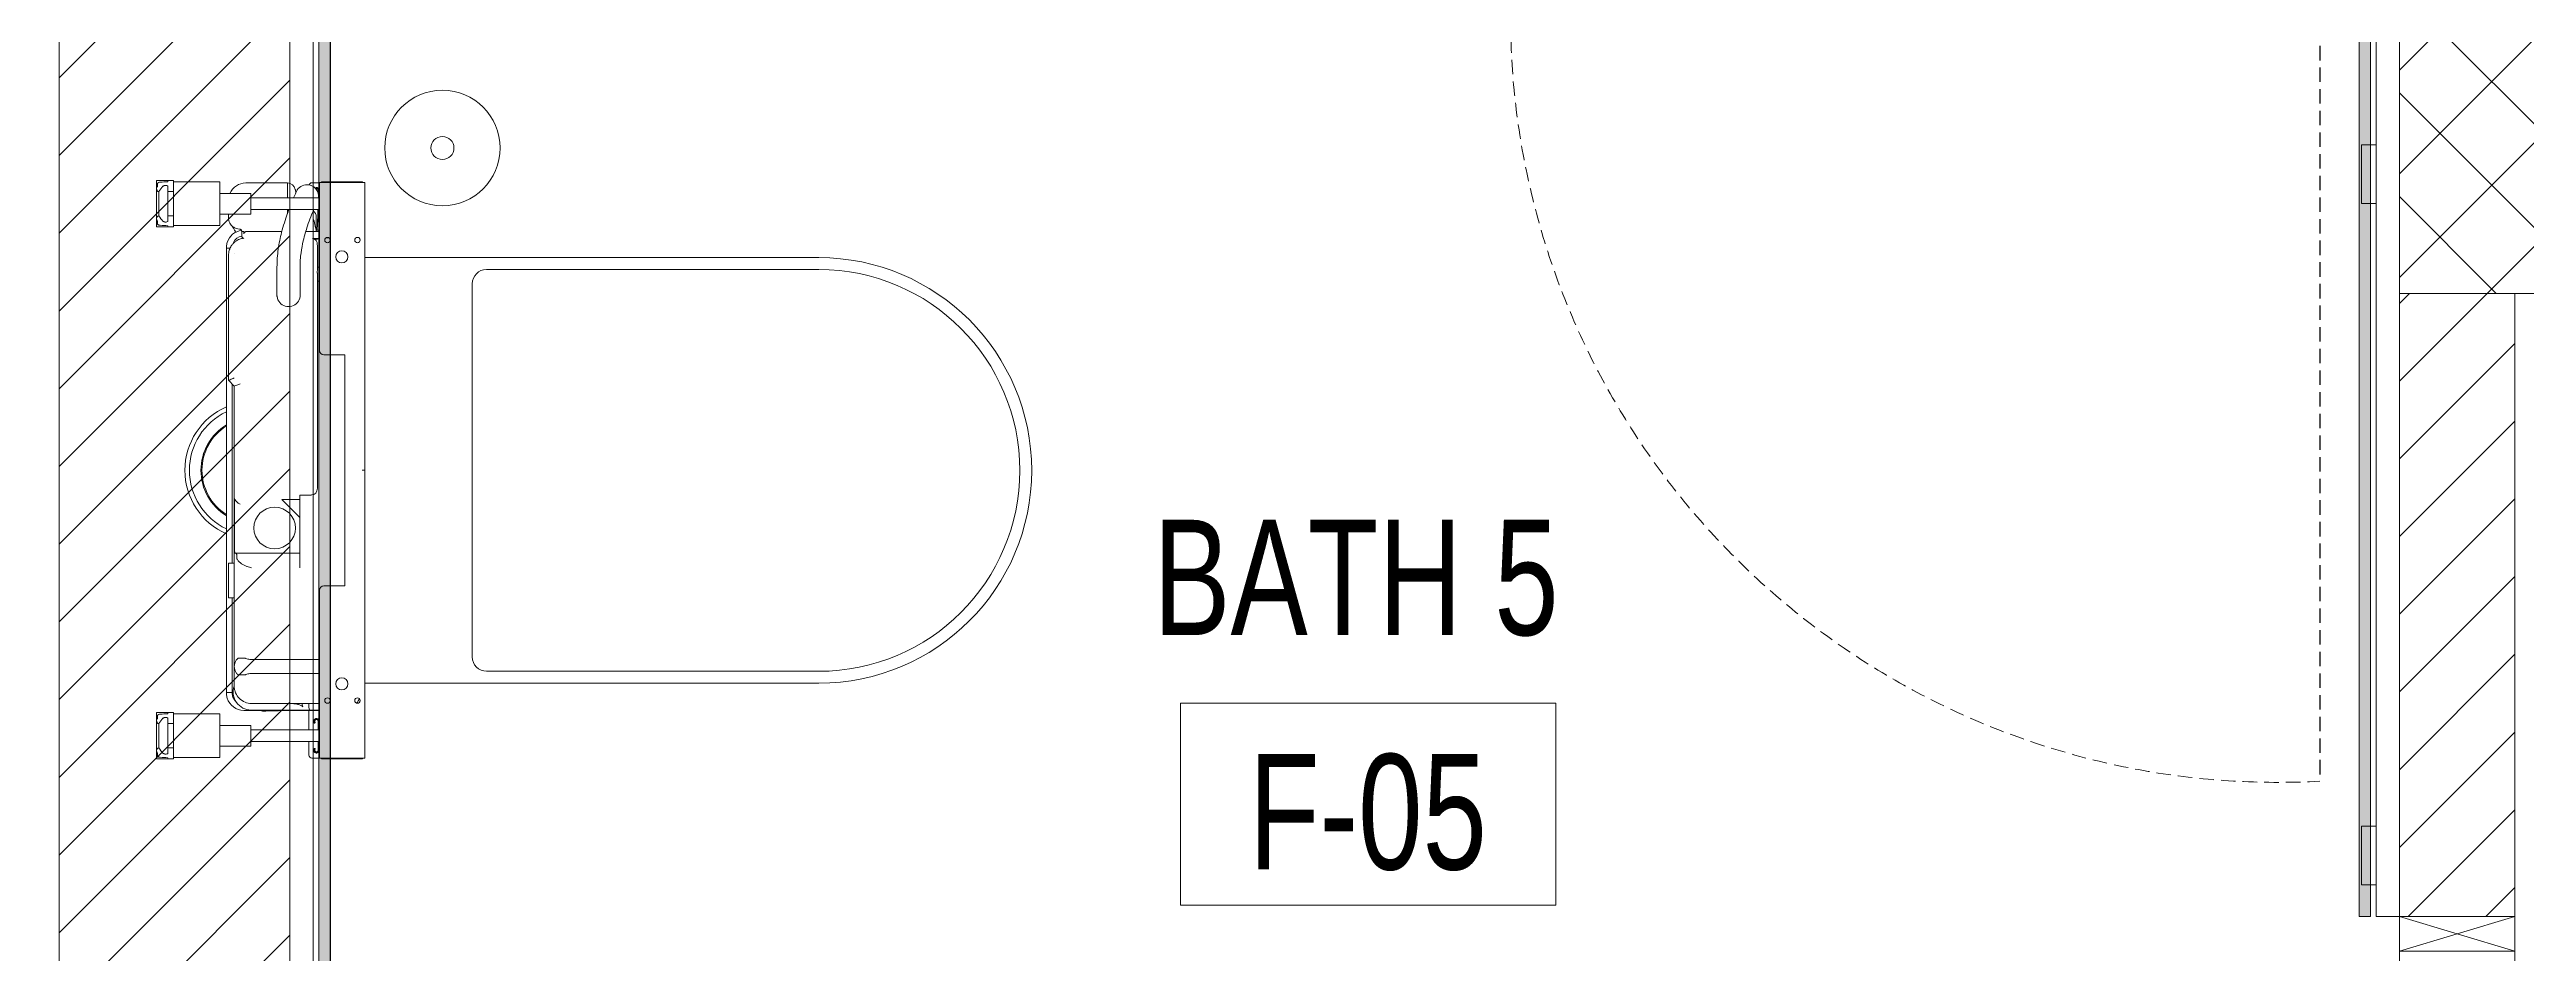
# Model space of a CAD drawing. Header units: millimetres. Extents: x -18512 to 101824, y -95768 to 52898.
# Drawn here: x 62143 to 64288, y -52514 to -51731 of the extents above; entities that cross this region are included whole.
import ezdxf
from ezdxf.enums import TextEntityAlignment as Align

# ---------------------------------------------------------------- set-up
doc = ezdxf.new("R2010")
doc.units = ezdxf.units.MM
doc.header["$LTSCALE"] = 25
doc.set_wipeout_variables(frame=1)
doc.linetypes.add('DASHED', pattern=[0.75, 0.5, -0.25])
doc.layers.get('0').update_dxf_attribs({"color": 254, "lineweight": 0})
for name, color, linetype in [('1_Wall finish', 2, 'Continuous'), ('AR WALL HATCH', 8, 'Continuous'), ('Detail - interior', 9, 'Continuous'), ('HAT', 8, 'Continuous')]:
    doc.layers.add(name, color=color, linetype=linetype)
for name, color, linetype, lineweight in [('_FW_FUR_FIXED', 62, 'Continuous', 0), ('_FW_SANITARYWARE', 254, 'Continuous', 0), ('A-AREA-IDEN', 2, 'Continuous', 9), ('A-DOOR', 31, 'Continuous', 18), ('A-WOODEN DOOR FRAM', 9, 'Continuous', 9), ('I-FLR-TILE', 253, 'Continuous', 9), ('I-WALL', 2, 'Continuous', 9)]:
    doc.layers.add(name, color=color, linetype=linetype, lineweight=lineweight)
doc.styles.add('Arial Narrow_4', font='fi_9001f.ttf', dxfattribs={"width": 0.75, "height": 147.492401})
doc.styles.get("Standard").update_dxf_attribs({"font": 'arial.ttf'})
pattern_1 = [(37.5, (59229.075, -102497.3092), (-0.16000313, 4.89413237), [0, -3.8608, 0, -4.318, 0, -4.1275]), (7.5, (59229.075, -102497.309), (4.4952328, 7.168251), [0, -2.0828, 0, -3.4798, 0, -1.3335]), (327.5, (59225.951, -102497.3092), (7.9099237, 0.01437185), [0, -1.27, 0, -4.572, 0, -5.969]), (317.5, (59225.951, -102497.309), (7.6355645, 2.2292932), [0, -0.635, 0, -2.9972, 0, -3.429])]
pattern_2 = [(45, (59229.075, -102497.31), (-33.67596, 33.67596), [])]

# ---------------------------------------------------------------- blocks, each defined once
blk = doc.blocks.new('E  Naga_Single-Panel3 - NAGA-Formal Powder Room Door _WD04_-9060552-FIRST FLOOR PLAN')
at = {"layer": 'A-DOOR', "lineweight": 18}
for p, q in [((400, 850), (349, 850)), ((349, 850), (349, 50)), ((400, 50), (400, 850)), ((-400, 50), (-450, 50)), ((-400, -50), (-400, 50)), ((349, 50), (400, 50)), ((400, -50), (400, 50)), ((400, 50), (450, 50)), ((400, 50), (400, -50)), ((-400, -50), (-450, -50)), ((450, -50), (400, -50))]:
    blk.add_line(p, q, dxfattribs=at)
at = {"layer": 'A-DOOR'}
blk.add_arc((400, 50), 800, 93.6551, 180, dxfattribs=at)
blk = doc.blocks.new('M_NAGA Room Tag - Room Tag-1756429-FIRST FLOOR PLAN')
at = {"layer": 'A-AREA-IDEN'}
for p, q in [((-3.25, 1.75), (-3.25, -1.75)), ((-3.25, 1.75), (3.25, 1.75)), ((3.25, 1.75), (3.25, -1.75)), ((-3.25, -1.75), (3.25, -1.75))]:
    blk.add_line(p, q, dxfattribs=at)
blk = doc.blocks.new('system cistern')
at = {"layer": '_FW_SANITARYWARE', "ltscale": 25}
for p, q in [((20675.3, 3084.9), (20714.8, 3084.9)), ((20675.3, 2585.9), (20675.3, 3084.9)), ((20678.8, 3085.4), (20683.5, 3085.4)), ((20683.5, 3085.4), (20699.1, 3085.4)), ((20683.5, 3084.9), (20683.5, 3085.4)), ((20699.1, 3085.4), (20699.1, 3084.9)), ((20699.1, 3085.4), (20711.8, 3085.4)), ((20714.8, 3084.9), (20714.8, 2939.4)), ((20721.3, 3084.6), (20714.8, 3084.6)), ((20715.3, 3081.9), (20715.3, 3048.9)), ((20715.3, 3071.4), (20774.1, 3071.4)), ((20715.8, 3077.9), (20715.8, 3075.1)), ((20742.5, 3084.4), (20778.5, 3084.4)), ((20742.5, 3071.4), (20742.5, 3084.4)), ((20774.1, 3075.4), (20774.1, 3057.4)), ((20774.1, 3075.4), (20801.1, 3075.4)), ((20841.1, 3085.4), (20801.1, 3085.4)), ((20801.1, 3047.4), (20801.1, 3085.4)), ((20841.1, 3085.4), (20841.1, 3086.4)), ((20841.1, 3086.4), (20846.1, 3086.4)), ((20841.1, 3085.4), (20841.1, 3047.4)), ((20841.1, 3076.9), (20841.1, 3055.8)), ((20841.1, 3076.9), (20846.1, 3076.9)), ((20846.1, 3086.4), (20855.9, 3086.4)), ((20846.1, 3085.4), (20846.1, 3086.4)), ((20846.1, 3076.9), (20846.1, 3081.6)), ((20846.1, 3076.9), (20846.1, 3055.8)), ((20853.9, 3055.8), (20853.9, 3076.9)), ((20855.1, 3083.6), (20855.1, 3081.2)), ((20855.9, 3086.4), (20855.9, 3079.6)), ((20855.9, 3079.6), (20855.9, 3053.1)), ((20715.3, 3061.4), (20774.1, 3061.4)), ((20715.8, 3052.9), (20715.8, 3061.4)), ((20717.5, 3050.1), (20717.5, 3050.4)), ((20742.5, 3057.7), (20742.5, 3061.4)), ((20774.1, 3057.4), (20801.1, 3057.4)), ((20793.5, 3054.4), (20793.5, 3057.4)), ((20841.1, 3047.4), (20801.1, 3047.4)), ((20841.1, 3055.8), (20846.1, 3055.8)), ((20841.1, 3046.4), (20841.1, 3047.4)), ((20846.1, 3051.1), (20846.1, 3055.8)), ((20846.1, 3046.4), (20846.1, 3047.3)), ((20855.1, 3051.5), (20855.1, 3049.1)), ((20855.9, 3053.1), (20855.9, 3046.4)), ((20706.7, 3037), (20708.8, 3037)), ((20708.8, 3037), (20706.8, 3037)), ((20714.8, 3045.4), (20715.3, 3045.4)), ((20717.5, 3043.4), (20714.8, 3043.4)), ((20719.5, 3042.4), (20714.8, 3042.4)), ((20714.8, 3036.4), (20719.5, 3036.4)), ((20715.3, 3045.4), (20715.3, 3043.4)), ((20716.5, 3029.3), (20716.5, 3022.4)), ((20719.5, 3042.4), (20726.5, 3042.4)), ((20720.7, 3036.4), (20719.5, 3036.4)), ((20747.3, 3042.4), (20771.5, 3042.4)), ((20777.6, 3042.4), (20771.5, 3042.4)), ((20780, 3036.4), (20780, 3036.4)), ((20782, 3042.4), (20780.2, 3042.4)), ((20782, 3038.4), (20782, 3042.4)), ((20782, 3042.4), (20782, 3042.4)), ((20787.7, 3041.4), (20787.7, 3042.6)), ((20792.1, 3027.9), (20792.1, 3027.9)), ((20792.2, 3027.9), (20795.3, 3027.9)), ((20795.3, 3027.9), (20795.3, 3028.4)), ((20795.3, 2983.4), (20795.3, 3027.9)), ((20841.1, 3046.4), (20846.1, 3046.4)), ((20855.9, 3046.4), (20846.1, 3046.4)), ((20716.5, 3011.4), (20714.8, 3011.4)), ((20716.5, 3010.6), (20716.5, 3022.4)), ((20716.5, 3009.7), (20716.5, 3010.6)), ((20716.5, 2996.4), (20716.5, 3004.5)), ((20731.5, 3011.4), (20731.5, 2985.9)), ((20751.5, 3011.4), (20751.5, 2985.9)), ((20793.5, 3021.6), (20793.5, 3021.4)), ((20793.5, 3010.6), (20793.5, 3021.4)), ((20793.5, 3010.6), (20793.5, 2996.4)), ((20714.8, 2999.4), (20716.5, 2999.4)), ((20716.5, 2972.7), (20716.5, 2996.4)), ((20793.5, 2972.7), (20793.5, 2996.4)), ((20795.3, 2687.4), (20795.3, 2983.4)), ((20716.5, 2972.7), (20716.5, 2962.1)), ((20716.5, 2848.7), (20716.5, 2962.1)), ((20793.5, 2962.1), (20793.5, 2972.7)), ((20793.5, 2913.4), (20793.5, 2962.1)), ((20675.3, 2942.9), (20666.5, 2942.9)), ((20666.5, 2727.9), (20666.5, 2942.9)), ((20525.3, 2930.4), (20526.3, 2931.4)), ((20525.3, 2930.4), (20525.3, 2920.4)), ((20525.3, 2920.4), (20526.3, 2919.4)), ((20526.3, 2919.4), (20526.3, 2931.4)), ((20526.3, 2931.4), (20666.5, 2931.4)), ((20526.3, 2919.4), (20666.5, 2919.4)), ((20710.8, 2935.4), (20692.8, 2935.4)), ((20692.8, 2935.4), (20692.8, 2735.4)), ((20788.5, 2908.4), (20793.5, 2913.4)), ((20788.5, 2848.7), (20788.5, 2908.4)), ((20790.3, 2754.9), (20790.3, 2910.1)), ((20662.3, 2884.4), (20663.8, 2890.9)), ((20662.3, 2884.4), (20662.3, 2786.4)), ((20663.8, 2890.9), (20663.8, 2779.9)), ((20663.8, 2890.9), (20666.5, 2890.9)), ((20799.9, 2871), (20800.2, 2871.3)), ((20799.9, 2871), (20801.5, 2869.7)), ((20801.7, 2870), (20801.5, 2869.7)), ((20675.3, 2835.4), (20672.8, 2835.4)), ((20675.3, 2835.4), (20675.3, 2837.9)), ((20675.3, 2835.4), (20675.3, 2832.9)), ((20675.3, 2835.4), (20677.8, 2835.4)), ((20716.5, 2848.7), (20716.5, 2835.7)), ((20716.5, 2819.8), (20716.5, 2835.7)), ((20788.5, 2848.7), (20788.5, 2835.7)), ((20788.5, 2812), (20788.5, 2835.7)), ((20814.6, 2851), (20813.7, 2850.9)), ((20814.4, 2848.9), (20815.3, 2849)), ((20721.5, 2814), (20731.8, 2814)), ((20731.8, 2814), (20731.8, 2750.8)), ((20788.2, 2806), (20788.2, 2810.9)), ((20788.5, 2812), (20788.5, 2810.9)), ((20788.5, 2806), (20788.5, 2810.9)), ((20816.7, 2827.5), (20815.7, 2827.4)), ((20816.1, 2829.4), (20817, 2829.5)), ((20747.3, 2810), (20731.8, 2810)), ((20731.8, 2794.5), (20747.3, 2810)), ((20788.2, 2765.6), (20788.2, 2806)), ((20788.5, 2806), (20788.5, 2665.4)), ((20806.9, 2806.7), (20805.6, 2805.2)), ((20805.9, 2804.9), (20805.6, 2805.2)), ((20806.9, 2806.7), (20807.2, 2806.5)), ((20662.3, 2786.4), (20663.8, 2779.9)), ((20663.8, 2779.9), (20666.5, 2779.9)), ((20525.3, 2750.4), (20526.3, 2751.4)), ((20525.3, 2750.4), (20525.3, 2740.4)), ((20526.3, 2739.4), (20526.3, 2751.4)), ((20526.3, 2751.4), (20666.5, 2751.4)), ((20787.3, 2763.6), (20731.8, 2763.6)), ((20786.2, 2759.4), (20786.2, 2761.6)), ((20787.7, 2763.6), (20787.3, 2763.6)), ((20788.5, 2754.9), (20793.5, 2754.9)), ((20793.5, 2724.9), (20793.5, 2754.9)), ((20525.3, 2740.4), (20526.3, 2739.4)), ((20526.3, 2739.4), (20666.5, 2739.4)), ((20675.3, 2727.9), (20666.5, 2727.9)), ((20692.8, 2735.4), (20710.8, 2735.4)), ((20714.8, 2731.4), (20714.8, 2585.9)), ((20788.5, 2724.9), (20793.5, 2724.9)), ((20790.3, 2687.4), (20790.3, 2724.9)), ((20790.3, 2687.4), (20790.3, 2642.9)), ((20795.3, 2687.4), (20795.3, 2642.9)), ((20773.5, 2671.4), (20714.8, 2671.4)), ((20785, 2672.5), (20778.9, 2672.5)), ((20788.5, 2665.4), (20788.5, 2648.9)), ((20714.8, 2659.4), (20773.5, 2659.4)), ((20785, 2658.2), (20778.9, 2658.2)), ((20788.5, 2648.4), (20788.5, 2648.9)), ((20790.3, 2642.4), (20790.3, 2642.9)), ((20790.3, 2642.9), (20795.3, 2642.9)), ((20795.3, 2642.9), (20795.3, 2642.4)), ((20773.5, 2633.4), (20714.8, 2633.4)), ((20723.2, 2627.6), (20714.8, 2627.6)), ((20780.3, 2627.4), (20714.8, 2627.4)), ((20714.8, 2625.4), (20715.3, 2625.4)), ((20715.3, 2627.4), (20715.3, 2625.4)), ((20715.3, 2588.9), (20715.3, 2621.9)), ((20715.8, 2617.9), (20715.8, 2610.4)), ((20773.9, 2627.6), (20723.2, 2627.6)), ((20723.8, 2627.4), (20723.8, 2610.4)), ((20723.9, 2633.4), (20723.9, 2631.6)), ((20729.6, 2633.4), (20729.6, 2631.6)), ((20738.7, 2627.4), (20761.8, 2626.6)), ((20751.8, 2627.4), (20761.3, 2626.7)), ((20841.1, 2624.4), (20801.1, 2624.4)), ((20801.1, 2586.4), (20801.1, 2624.4)), ((20841.1, 2624.4), (20841.1, 2625.4)), ((20841.1, 2625.4), (20846.1, 2625.4)), ((20841.1, 2624.4), (20841.1, 2586.4)), ((20846.1, 2625.4), (20855.9, 2625.4)), ((20846.1, 2624.4), (20846.1, 2625.4)), ((20846.1, 2615.9), (20846.1, 2620.6)), ((20855.1, 2622.6), (20855.1, 2620.2)), ((20855.9, 2625.4), (20855.9, 2618.6)), ((20855.9, 2618.6), (20855.9, 2592.1)), ((20715.3, 2610.4), (20774.1, 2610.4)), ((20715.3, 2600.4), (20774.1, 2600.4)), ((20715.8, 2592.9), (20715.8, 2600.4)), ((20723.8, 2600.4), (20723.8, 2588.6)), ((20774.1, 2614.4), (20774.1, 2596.4)), ((20774.1, 2614.4), (20801.1, 2614.4)), ((20774.1, 2596.4), (20801.1, 2596.4)), ((20841.1, 2615.9), (20841.1, 2594.8)), ((20841.1, 2615.9), (20846.1, 2615.9)), ((20846.1, 2615.9), (20846.1, 2594.8)), ((20853.9, 2594.8), (20853.9, 2615.9)), ((20714.8, 2585.9), (20675.3, 2585.9)), ((20678.8, 2585.4), (20683.5, 2585.4)), ((20683.5, 2585.9), (20683.5, 2585.4)), ((20683.5, 2585.4), (20699.1, 2585.4)), ((20699.1, 2585.4), (20699.1, 2585.9)), ((20699.1, 2585.4), (20711.8, 2585.4)), ((20721.3, 2586.1), (20714.8, 2586.1)), ((20841.1, 2586.4), (20801.1, 2586.4)), ((20841.1, 2594.8), (20846.1, 2594.8)), ((20841.1, 2585.4), (20841.1, 2586.4)), ((20841.1, 2585.4), (20846.1, 2585.4)), ((20846.1, 2590.1), (20846.1, 2594.8)), ((20846.1, 2585.4), (20846.1, 2586.3)), ((20855.9, 2585.4), (20846.1, 2585.4)), ((20855.1, 2590.5), (20855.1, 2588.1)), ((20855.9, 2592.1), (20855.9, 2585.4))]:
    blk.add_line(p, q, dxfattribs=at)
for centre, radius in [((20681.8, 3034.9), 2.35), ((20695.3, 3020.4), 5.25), ((20707.8, 3034.9), 2.35), ((20753.5, 2785.4), 18), ((20695.3, 2650.4), 5.25), ((20681.8, 2635.9), 2.35), ((20707.8, 2635.9), 2.35)]:
    blk.add_circle(centre, radius, dxfattribs=at)
for centre, radius, start, end in [((20678.8, 3081.9), 3.5, 90, 121.0027), ((20711.8, 3081.9), 3.5, 58.9973, 90), ((20711.8, 3081.9), 3.5, 0, 31.0027), ((20717.3, 3077.9), 2.5, 59.5983, 143.1301), ((20717.3, 3077.9), 2, 63.1475, 180), ((20725.5, 3072.9), 10, 90, 188.6269), ((20717.3, 3077.9), 1.5, 68.1028, 180), ((20721.3, 3082.1), 2.5, 13.4897, 90), ((20725.5, 3072.9), 10, 24.6071, 90), ((20742.5, 3077.4), 7, 90, 167.9892), ((20778.5, 3069.4), 15, 23.5788, 90), ((20711.8, 3048.9), 3.5, 328.9973, 0), ((20717.3, 3052.9), 2, 180, 243.6173), ((20717.3, 3052.9), 2.5, 216.8699, 249.6433), ((20717.3, 3052.9), 1.5, 180, 232.6706), ((20724.5, 3054.8), 7, 129.0804, 180), ((20723.5, 3050.4), 6, 180, 181.3386), ((20692.8, 3028.4), 15, 146.2672, 152.5744), ((20780, 3038.4), 2, 274.3542, 0), ((20780.3, 3028.4), 10, 26.7437, 79.9555), ((20780.3, 3028.4), 15, 17.4576, 82.5467), ((20741.5, 2987.4), 10.1, 171.9307, 8.0693), ((20710.8, 2939.4), 4, 270, 0), ((20771.3, 2835.4), 60, 293.5886, 66.4114), ((20771.3, 2835.4), 56.1, 295.3398, 64.6602), ((20771.3, 2835.4), 46.1, 301.3876, 58.6124), ((20771.3, 2835.4), 45.2, 302.0961, 57.9039), ((20710.8, 2731.4), 4, 0, 90), ((20778.5, 2665.4), 10, 325.7561, 34.2439), ((20773.9, 2643.3), 15.6, 270.0041, 18.8698), ((20792.5, 2649.6), 4, 180, 198.8698), ((20692.8, 2642.4), 15, 207.4256, 213.7328), ((20694.5, 2642.6), 15, 199.0431, 216.8202), ((20711.8, 2621.9), 3.5, 0, 31.0027), ((20717.3, 2617.9), 2.5, 323.1301, 143.1301), ((20717.3, 2617.9), 2, 315.6385, 180), ((20717.3, 2617.9), 1.5, 330, 180), ((20780.3, 2642.4), 15, 270, 342.5424), ((20780.3, 2642.4), 10, 274.8485, 274.8488), ((20780.3, 2642.4), 10, 315.8597, 333.2563), ((20719, 2616.9), 0.5, 150, 232.8192), ((20678.8, 2588.9), 3.5, 238.9973, 270), ((20711.8, 2588.9), 3.5, 270, 301.0027), ((20711.8, 2588.9), 3.5, 328.9973, 0), ((20717.3, 2592.9), 2.5, 216.8699, 36.8699), ((20717.3, 2592.9), 2, 180, 44.3615), ((20717.3, 2592.9), 1.5, 180, 30), ((20719, 2593.9), 0.5, 127.1808, 210), ((20721.3, 2588.6), 2.5, 270, 0)]:
    blk.add_arc(centre, radius, start, end, dxfattribs=at)
at = {"layer": '_FW_SANITARYWARE', "ltscale": 25, "extrusion": (0, 0, -1)}
for centre, major_axis, ratio, start_param, end_param in [((20812.1, 3066.4), (113.4, 0), 0.176327, 5.017082, 5.077969), ((20838, 3066.4), (0, -20), 0.932515, 3.857968, 4.157578), ((20812.1, 3066.4), (-113.4, 0), 0.176327, 4.346809, 4.407696), ((20838, 3066.4), (0, 20), 0.932515, 2.125607, 2.425217), ((20704.5, 3036.8), (15.6, 0), 0.002415, 1.274072, 1.447229), ((20704.5, 3036.8), (15.6, 0), 0.002415, 4.843518, 5.001552), ((20721.5, 3031.4), (0, 5), 0.999997, 5.871668, 6.105993), ((20778.5, 3021.7), (10.6, -10.6), 0.997588, 5.496885, 5.497787), ((20783.5, 2910.4), (-5, 2.07), 0.00001, 3.147285, 4.715235), ((20788.5, 2915.4), (-5, 2.07), 0.00001, 3.138109, 4.710647), ((20721.5, 2819.8), (0, -5.77), 0.866025, 0, 1.570796), ((20783.5, 2812.9), (0, -5.77), 0.866025, 5.062345, 5.355889), ((20773.5, 2766.6), (0, -15), 1, 5.321801, 6.002795), ((20723.2, 2631.6), (0, -4), 0.177383, 4.712389, 6.283185), ((20717.9, 2631.6), (11.6, 0), 0.343944, 0, 0.286692), ((20812.1, 2605.4), (113.4, 0), 0.176327, 5.017082, 5.077969), ((20838, 2605.4), (0, -20), 0.932515, 3.857968, 4.157578), ((20812.1, 2605.4), (-113.4, 0), 0.176327, 4.346809, 4.407696), ((20838, 2605.4), (0, 20), 0.932515, 2.125607, 2.425217)]:
    blk.add_ellipse(centre, major_axis=major_axis, ratio=ratio, start_param=start_param, end_param=end_param, dxfattribs=at)
at = {"layer": '_FW_SANITARYWARE', "ltscale": 25}
for points, knots in [([(20715.5, 3072.4), (20715.5, 3072.4), (20715.5, 3072.4), (20715.6, 3072.2), (20715.6, 3071.8), (20715.6, 3071.4)], [0, 0, 0, 0, 0.2314483, 0.2314483, 0.6934007, 0.6934007, 0.6934007, 0.6934007]), ([(20737.1, 3071.4), (20737, 3071.6), (20736.9, 3071.9), (20735.5, 3075.1), (20735.4, 3075.4), (20734.6, 3077)], [7.634668, 7.634668, 7.634668, 7.634668, 7.812388, 7.812388, 9.941745, 9.941745, 9.941745, 9.941745]), ([(20735.7, 3078.8), (20735.7, 3078.8), (20735.7, 3078.8), (20735.6, 3078.6), (20735.6, 3078.5), (20735.5, 3078.1), (20735.4, 3077.7), (20735.3, 3076.8), (20735.2, 3076.4), (20735.1, 3076)], [0, 0, 0, 0, 0.270941, 0.270941, 0.540386, 0.540386, 1.069046, 1.069046, 1.408242, 1.408242, 1.408242, 1.408242]), ([(20846.1, 3081.6), (20846.1, 3081.6), (20846.1, 3081.6), (20846.3, 3081.8), (20846.6, 3082), (20847.3, 3082.2), (20847.7, 3082.2), (20848.4, 3082.2), (20848.8, 3082.2), (20849.5, 3082), (20849.8, 3081.8), (20850.1, 3081.6), (20850.2, 3081.5), (20850.3, 3081.4)], [0.9803301, 0.9803301, 0.9803301, 0.9803301, 0.9821896, 0.9821896, 1.0921239, 1.0921239, 1.2020581, 1.2020581, 1.3119923, 1.3119923, 1.4219266, 1.4219266, 1.4552106, 1.4552106, 1.4552106, 1.4552106]), ([(20855.1, 3083.6), (20855.1, 3083.8), (20855, 3084.1), (20854.7, 3084.4), (20854.5, 3084.6), (20853.9, 3084.8), (20853.6, 3084.9), (20853, 3085), (20852.8, 3085), (20852.6, 3085)], [0.5037847, 0.5037847, 0.5037847, 0.5037847, 0.6311932, 0.6311932, 0.7586017, 0.7586017, 0.8705463, 0.8705463, 0.9313184, 0.9313184, 0.9313184, 0.9313184]), ([(20853.9, 3076.9), (20854, 3076.9), (20854.1, 3076.9), (20854.4, 3077), (20854.5, 3077), (20854.9, 3077.3), (20855.1, 3077.5), (20855.5, 3078.1), (20855.6, 3078.4), (20855.8, 3079), (20855.9, 3079.3), (20855.9, 3079.8), (20855.8, 3080.1), (20855.6, 3080.6), (20855.5, 3080.9), (20855.2, 3081.1), (20855.2, 3081.2), (20855.1, 3081.2)], [0, 0, 0, 0, 0.0350632, 0.0350632, 0.0701264, 0.0701264, 0.1756294, 0.1756294, 0.2889417, 0.2889417, 0.402254, 0.402254, 0.5043855, 0.5043855, 0.606517, 0.606517, 0.6388437, 0.6388437, 0.6388437, 0.6388437]), ([(20716, 3061.4), (20716.1, 3060.3), (20716.1, 3059.1), (20716.3, 3053.4), (20716.5, 3048.4), (20716.6, 3043.4)], [2.308829, 2.308829, 2.308829, 2.308829, 2.706407, 2.706407, 4.305684, 4.305684, 4.305684, 4.305684]), ([(20717.5, 3054.8), (20717.5, 3054.8), (20717.5, 3054.8), (20717.5, 3054.6), (20717.5, 3054.4), (20717.5, 3053.8), (20717.5, 3053.2), (20717.5, 3051.7), (20717.5, 3050.9), (20717.5, 3048.8), (20717.5, 3047.5), (20717.5, 3045.3), (20717.5, 3044.5), (20717.5, 3043.4), (20717.5, 3043.1), (20717.5, 3042.7), (20717.5, 3042.6), (20717.5, 3042.5), (20717.5, 3042.4), (20717.5, 3042.4), (20717.5, 3042.4), (20717.5, 3042.4), (20717.5, 3042.4), (20717.5, 3042.4), (20717.5, 3042.4), (20717.5, 3042.4), (20717.5, 3042.4), (20717.5, 3042.4), (20717.5, 3042.4), (20717.5, 3042.4), (20717.5, 3042.4), (20717.5, 3042.4)], [0, 0, 0, 0, 0.336772, 0.336772, 0.668997, 0.668997, 1.186939, 1.186939, 1.631388, 1.631388, 2.10841, 2.10841, 2.371887, 2.371887, 2.459405, 2.459405, 2.488566, 2.488566, 2.498286, 2.498286, 2.501526, 2.501526, 2.502606, 2.502606, 2.502966, 2.502966, 2.503086, 2.503086, 2.503126, 2.503126, 2.503136, 2.503136, 2.503136, 2.503136]), ([(20719.8, 3052.7), (20719.3, 3051), (20718.8, 3049), (20718.2, 3046.1), (20718, 3045.4), (20717.8, 3043.9), (20717.6, 3043.1), (20717.5, 3042.4)], [0, 0, 0, 0, 0.739208, 0.739208, 0.977502, 0.977502, 1.218159, 1.218159, 1.218159, 1.218159]), ([(20717.5, 3050.4), (20717.5, 3050.4), (20717.5, 3050.4), (20717.5, 3050.4), (20717.5, 3050.4), (20717.5, 3050.4), (20717.5, 3050.4), (20717.5, 3050.4), (20717.5, 3050.4), (20717.5, 3050.4), (20717.5, 3050.4), (20717.5, 3050.4), (20717.5, 3050.4), (20717.5, 3050.4), (20717.5, 3050.4), (20717.5, 3050.4), (20717.5, 3050.4), (20717.5, 3050.4), (20717.5, 3050.4), (20717.5, 3050.4), (20717.5, 3050.4), (20717.5, 3050.3), (20717.5, 3050.3), (20717.5, 3050.2), (20717.5, 3049.9), (20717.5, 3048.8), (20717.5, 3048.3), (20717.5, 3047.2), (20717.5, 3046.6), (20717.5, 3045.2), (20717.5, 3044.4), (20717.5, 3043.3), (20717.5, 3043.1), (20717.5, 3042.7), (20717.5, 3042.6), (20717.5, 3042.5), (20717.5, 3042.4), (20717.5, 3042.4), (20717.5, 3042.4), (20717.5, 3042.4), (20717.5, 3042.4), (20717.5, 3042.4), (20717.5, 3042.4), (20717.5, 3042.4), (20717.5, 3042.4), (20717.5, 3042.4), (20717.5, 3042.4), (20717.5, 3042.4), (20717.5, 3042.4), (20717.5, 3042.4)], [0, 0, 0, 0, 0.000012, 0.000012, 0.000078, 0.000078, 0.000166, 0.000166, 0.000401, 0.000401, 0.001027, 0.001027, 0.002697, 0.002697, 0.007149, 0.007149, 0.019022, 0.019022, 0.034852, 0.034852, 0.077067, 0.077067, 0.133357, 0.133357, 0.618468, 0.618468, 0.933501, 0.933501, 1.203959, 1.203959, 1.469495, 1.469495, 1.557076, 1.557076, 1.586239, 1.586239, 1.59596, 1.59596, 1.5992, 1.5992, 1.60028, 1.60028, 1.60064, 1.60064, 1.60076, 1.60076, 1.6008, 1.6008, 1.600809, 1.600809, 1.600809, 1.600809]), ([(20719.7, 3061.4), (20721.2, 3057.6), (20723.2, 3052.7), (20726.4, 3043.2), (20727.6, 3038.9), (20729.5, 3031), (20730.2, 3027.5), (20731.2, 3019.9), (20731.5, 3015.7), (20731.5, 3011.4)], [2.769667, 2.769667, 2.769667, 2.769667, 5.156278, 5.156278, 6.821659, 6.821659, 7.972119, 7.972119, 9.243337, 9.243337, 9.243337, 9.243337]), ([(20751.5, 3011.4), (20751.5, 3016.7), (20751.1, 3021.9), (20749.7, 3032.1), (20748.7, 3037), (20746, 3047.4), (20744.3, 3052.7), (20742.2, 3058.8), (20741.7, 3060.1), (20741.2, 3061.4)], [0, 0, 0, 0, 1.571299, 1.571299, 3.189399, 3.189399, 5.240618, 5.240618, 5.829367, 5.829367, 5.829367, 5.829367]), ([(20793.5, 3054.4), (20793.5, 3054.4), (20793.5, 3054.4), (20793.5, 3052.7), (20793.1, 3051.1), (20791.7, 3048.4), (20790.8, 3047.3), (20788.8, 3045.8), (20787.8, 3045.2), (20785.8, 3044.6), (20784.9, 3044.4), (20783.9, 3044.4)], [-2.060396, -2.060396, -2.060396, -2.060396, -2.059058, -2.059058, -1.359187, -1.359187, -0.790326, -0.790326, -0.347939, -0.347939, -0.044543, -0.044543, -0.044543, -0.044543]), ([(20787.1, 3041.7), (20787.5, 3042.4), (20788.1, 3043.3), (20789.5, 3045.6), (20790.4, 3046.8), (20791, 3047.7), (20791.2, 3047.9), (20791.3, 3048), (20791.3, 3048), (20791.3, 3048)], [0.285351, 0.285351, 0.285351, 0.285351, 1.112132, 1.112132, 2.88311, 2.88311, 3.988296, 3.988296, 4.266135, 4.266135, 4.266135, 4.266135]), ([(20850.3, 3051.3), (20850.2, 3051.2), (20850.1, 3051.2), (20849.8, 3050.9), (20849.5, 3050.8), (20848.8, 3050.6), (20848.4, 3050.5), (20847.7, 3050.5), (20847.3, 3050.6), (20846.6, 3050.8), (20846.3, 3050.9), (20846.1, 3051.1), (20846.1, 3051.1), (20846.1, 3051.1)], [0.9489056, 0.9489056, 0.9489056, 0.9489056, 0.9821896, 0.9821896, 1.0921239, 1.0921239, 1.2020581, 1.2020581, 1.3119923, 1.3119923, 1.4219266, 1.4219266, 1.4237861, 1.4237861, 1.4237861, 1.4237861]), ([(20852.6, 3047.7), (20852.8, 3047.7), (20853, 3047.7), (20853.6, 3047.8), (20853.9, 3047.9), (20854.5, 3048.1), (20854.7, 3048.3), (20855, 3048.7), (20855.1, 3048.9), (20855.1, 3049.1)], [1.0338944, 1.0338944, 1.0338944, 1.0338944, 1.0946665, 1.0946665, 1.2066111, 1.2066111, 1.3340196, 1.3340196, 1.4614281, 1.4614281, 1.4614281, 1.4614281]), ([(20855.1, 3051.5), (20855.2, 3051.6), (20855.2, 3051.6), (20855.5, 3051.9), (20855.6, 3052.1), (20855.8, 3052.6), (20855.9, 3052.9), (20855.9, 3053.5), (20855.8, 3053.8), (20855.6, 3054.5), (20855.4, 3054.8), (20855, 3055.3), (20854.8, 3055.5), (20854.5, 3055.7), (20854.4, 3055.7), (20854.1, 3055.8), (20854, 3055.8), (20853.9, 3055.8)], [-0.6447463, -0.6447463, -0.6447463, -0.6447463, -0.6124196, -0.6124196, -0.5102881, -0.5102881, -0.4081567, -0.4081567, -0.2812853, -0.2812853, -0.154414, -0.154414, -0.077207, -0.077207, -0.0386035, -0.0386035, 0, 0, 0, 0]), ([(20714.8, 3036), (20715.3, 3035.9), (20715.9, 3035.8), (20717.2, 3035.6), (20717.9, 3035.5), (20718.6, 3035.5)], [1.920422, 1.920422, 1.920422, 1.920422, 2.1160234, 2.1160234, 2.3237241, 2.3237241, 2.3237241, 2.3237241]), ([(20717.8, 3034.7), (20717.6, 3034.5), (20717.4, 3034.3), (20716.9, 3033.3), (20716.7, 3032.3), (20716.5, 3030.5), (20716.5, 3029.9), (20716.5, 3029.3)], [0.5046726, 0.5046726, 0.5046726, 0.5046726, 0.6099644, 0.6099644, 0.8935396, 0.8935396, 1.0229649, 1.0229649, 1.0229649, 1.0229649]), ([(20718.6, 3035.5), (20718.5, 3035.4), (20718.4, 3035.3), (20718.1, 3035.1), (20717.9, 3034.9), (20717.8, 3034.7)], [0.5853556, 0.5853556, 0.5853556, 0.5853556, 0.6729796, 0.6729796, 0.789365, 0.789365, 0.789365, 0.789365]), ([(20778.5, 3042.2), (20778.3, 3042.3), (20778.1, 3042.3), (20777.7, 3042.4), (20777.6, 3042.4), (20777.6, 3042.4)], [0.26037149, 0.26037149, 0.26037149, 0.26037149, 0.32981746, 0.32981746, 0.35391588, 0.35391588, 0.35391588, 0.35391588]), ([(20780.2, 3040.4), (20780.2, 3040.6), (20780.2, 3040.8), (20780, 3041.2), (20779.9, 3041.4), (20779.5, 3041.8), (20779.2, 3041.9), (20778.8, 3042.1), (20778.7, 3042.2), (20778.5, 3042.2)], [0, 0, 0, 0, 0.0624149, 0.0624149, 0.1330859, 0.1330859, 0.2212591, 0.2212591, 0.2668093, 0.2668093, 0.2668093, 0.2668093]), ([(20780.7, 3036.5), (20781.8, 3036.3), (20782.8, 3036.1), (20785, 3035.2), (20786.4, 3034.5), (20788.3, 3033.1), (20788.9, 3032.5), (20790, 3031.3), (20790.6, 3030.6), (20791.8, 3028.8), (20792.4, 3027.5), (20793.3, 3024.6), (20793.5, 3023.1), (20793.5, 3021.7), (20793.5, 3021.7), (20793.5, 3021.6)], [2.605411, 2.605411, 2.605411, 2.605411, 3.024417, 3.024417, 3.552003, 3.552003, 3.815796, 3.815796, 4.079589, 4.079589, 4.505038, 4.505038, 4.930487, 4.930487, 4.93196, 4.93196, 4.93196, 4.93196]), ([(20782, 3042.4), (20782, 3042.5), (20782, 3042.6), (20782.1, 3042.9), (20782.2, 3043.2), (20782.4, 3043.6), (20782.6, 3043.8), (20783, 3044.1), (20783.2, 3044.2), (20783.6, 3044.3), (20783.8, 3044.4), (20783.9, 3044.4)], [-0.653646, -0.653646, -0.653646, -0.653646, -0.6176462, -0.6176462, -0.5513847, -0.5513847, -0.4752602, -0.4752602, -0.3911989, -0.3911989, -0.3386413, -0.3386413, -0.3386413, -0.3386413]), ([(20794.6, 3032.9), (20794.8, 3032.3), (20794.9, 3031.6), (20795.2, 3030.4), (20795.2, 3029.8), (20795.3, 3029), (20795.3, 3028.6), (20795.3, 3028.4)], [0.8034662, 0.8034662, 0.8034662, 0.8034662, 0.9950702, 0.9950702, 1.1866741, 1.1866741, 1.3481419, 1.3481419, 1.3481419, 1.3481419]), ([(20716.5, 3004.5), (20716.5, 3004.9), (20716.5, 3005.3), (20716.5, 3006), (20716.6, 3006.3), (20716.6, 3006.8), (20716.6, 3007), (20716.6, 3007.5), (20716.6, 3007.8), (20716.5, 3008.3), (20716.5, 3008.7), (20716.5, 3009.3), (20716.5, 3009.5), (20716.5, 3009.7)], [-1.3723762, -1.3723762, -1.3723762, -1.3723762, -1.2686965, -1.2686965, -1.1944633, -1.1944633, -1.1369939, -1.1369939, -1.0757377, -1.0757377, -0.9840461, -0.9840461, -0.9255192, -0.9255192, -0.9255192, -0.9255192]), ([(20788.5, 2810.9), (20788.5, 2810.9), (20788.5, 2810.9), (20788.5, 2811), (20788.5, 2811), (20788.4, 2811), (20788.4, 2811), (20788.4, 2811)], [-0.0020219, -0.0020219, -0.0020219, -0.0020219, 0, 0, 0.1522579, 0.1522579, 0.2097942, 0.2097942, 0.2097942, 0.2097942]), ([(20787.5, 2809.4), (20787.5, 2809.4), (20787.4, 2809.3), (20786.9, 2808.6), (20786.3, 2807.9), (20785, 2806.9), (20784.2, 2806.4), (20783.5, 2806)], [-0.5051912, -0.5051912, -0.5051912, -0.5051912, -0.4817025, -0.4817025, -0.2408513, -0.2408513, 0, 0, 0, 0]), ([(20773.5, 2750.8), (20774.7, 2751.2), (20776.1, 2751.7), (20777.5, 2752.1), (20777.6, 2752.2), (20777.7, 2752.2)], [0, 0, 0, 0, 0.3881027, 0.3881027, 0.4212224, 0.4212224, 0.4212224, 0.4212224]), ([(20785.8, 2758), (20785.8, 2758), (20785.9, 2758.1), (20786, 2758.3), (20786.1, 2758.5), (20786.2, 2758.9), (20786.2, 2759.2), (20786.2, 2759.4)], [-0.1574351, -0.1574351, -0.1574351, -0.1574351, -0.1478871, -0.1478871, -0.0739435, -0.0739435, 0, 0, 0, 0]), ([(20786.2, 2761.6), (20786.2, 2761.9), (20786.3, 2762.1), (20786.4, 2762.6), (20786.5, 2762.8), (20786.7, 2763.2), (20786.8, 2763.3), (20787, 2763.6), (20787.2, 2763.6), (20787.3, 2763.6)], [0.6321657, 0.6321657, 0.6321657, 0.6321657, 0.7076386, 0.7076386, 0.7831115, 0.7831115, 0.868039, 0.868039, 0.9529665, 0.9529665, 0.9529665, 0.9529665]), ([(20787.7, 2763.6), (20787.8, 2763.6), (20787.9, 2763.7), (20788, 2763.9), (20788.1, 2764), (20788.1, 2764.4), (20788.2, 2764.6), (20788.2, 2765.1), (20788.2, 2765.4), (20788.2, 2765.6)], [-0.2873809, -0.2873809, -0.2873809, -0.2873809, -0.2301872, -0.2301872, -0.1509698, -0.1509698, -0.0754849, -0.0754849, 0, 0, 0, 0]), ([(20778.5, 2672.4), (20778, 2672.2), (20777.4, 2672), (20775.7, 2671.5), (20774.6, 2671.4), (20773.5, 2671.4)], [-0.5205637, -0.5205637, -0.5205637, -0.5205637, -0.3344315, -0.3344315, 0, 0, 0, 0]), ([(20786.8, 2671), (20786.8, 2671), (20786.7, 2671.1), (20786.5, 2671.4), (20786.3, 2671.7), (20785.7, 2672.1), (20785.4, 2672.3), (20785, 2672.5)], [3.3624976, 3.3624976, 3.3624976, 3.3624976, 3.3810033, 3.3810033, 3.5279106, 3.5279106, 3.7011354, 3.7011354, 3.7011354, 3.7011354]), ([(20773.5, 2659.4), (20774.6, 2659.4), (20775.7, 2659.2), (20777.4, 2658.8), (20778, 2658.6), (20778.5, 2658.4)], [6.3493965, 6.3493965, 6.3493965, 6.3493965, 6.6838279, 6.6838279, 6.8699601, 6.8699601, 6.8699601, 6.8699601]), ([(20773.5, 2633.4), (20775.5, 2633.4), (20777.4, 2633.7), (20781, 2635.2), (20782.7, 2636.3), (20785.5, 2639.1), (20786.6, 2640.7), (20787.7, 2643.4), (20788, 2644.4), (20788.3, 2645.9), (20788.4, 2646.4), (20788.5, 2647.3), (20788.5, 2647.6), (20788.5, 2648.1), (20788.5, 2648.1), (20788.5, 2648.3), (20788.5, 2648.3), (20788.5, 2648.4)], [-2.295996, -2.295996, -2.295996, -2.295996, -1.723494, -1.723494, -1.150961, -1.150961, -0.57839, -0.57839, -0.278853, -0.278853, -0.127932, -0.127932, -0.023756, -0.023756, 0, 0, 0.014884, 0.014884, 0.014884, 0.014884]), ([(20785, 2658.2), (20785.4, 2658.4), (20785.7, 2658.6), (20786.3, 2659.1), (20786.5, 2659.3), (20786.7, 2659.7), (20786.8, 2659.7), (20786.8, 2659.7)], [1.7132956, 1.7132956, 1.7132956, 1.7132956, 1.8865204, 1.8865204, 2.0334277, 2.0334277, 2.0519334, 2.0519334, 2.0519334, 2.0519334]), ([(20789.2, 2637.9), (20789.5, 2638.4), (20789.8, 2639.1), (20790.1, 2640.3), (20790.2, 2640.9), (20790.3, 2641.8), (20790.3, 2642.1), (20790.3, 2642.4)], [0.9733398, 0.9733398, 0.9733398, 0.9733398, 1.1695266, 1.1695266, 1.3657135, 1.3657135, 1.5279542, 1.5279542, 1.5279542, 1.5279542]), ([(20794.6, 2637.9), (20794.8, 2638.5), (20794.9, 2639.1), (20795.2, 2640.4), (20795.2, 2640.9), (20795.3, 2641.8), (20795.3, 2642.1), (20795.3, 2642.4)], [0.8034662, 0.8034662, 0.8034662, 0.8034662, 0.9950702, 0.9950702, 1.1866741, 1.1866741, 1.3481419, 1.3481419, 1.3481419, 1.3481419]), ([(20729.1, 2630.5), (20729.3, 2630.7), (20729.5, 2630.9), (20730.1, 2631.3), (20730.4, 2631.5), (20731.6, 2632.1), (20732.5, 2632.4), (20735.6, 2633.1), (20738, 2633.4), (20740.2, 2633.4)], [-1.14517, -1.14517, -1.14517, -1.14517, -1.051676, -1.051676, -0.938265, -0.938265, -0.66145, -0.66145, 0, 0, 0, 0]), ([(20766.1, 2627.4), (20766.1, 2627.4), (20766.1, 2627.4), (20764.7, 2626.8), (20763.3, 2626.6), (20761.7, 2626.6), (20761.5, 2626.6), (20761.3, 2626.7)], [-10.8020121, -10.8020121, -10.8020121, -10.8020121, -10.7973063, -10.7973063, -10.3673966, -10.3673966, -10.3150117, -10.3150117, -10.3150117, -10.3150117]), ([(20846.1, 2620.6), (20846.1, 2620.6), (20846.1, 2620.6), (20846.3, 2620.8), (20846.6, 2621), (20847.3, 2621.2), (20847.7, 2621.2), (20848.4, 2621.2), (20848.8, 2621.2), (20849.5, 2621), (20849.8, 2620.8), (20850.1, 2620.6), (20850.2, 2620.5), (20850.3, 2620.4)], [0.9803301, 0.9803301, 0.9803301, 0.9803301, 0.9821896, 0.9821896, 1.0921239, 1.0921239, 1.2020581, 1.2020581, 1.3119923, 1.3119923, 1.4219266, 1.4219266, 1.4552106, 1.4552106, 1.4552106, 1.4552106]), ([(20855.1, 2622.6), (20855.1, 2622.8), (20855, 2623.1), (20854.7, 2623.4), (20854.5, 2623.6), (20853.9, 2623.8), (20853.6, 2623.9), (20853, 2624), (20852.8, 2624), (20852.6, 2624)], [0.5037847, 0.5037847, 0.5037847, 0.5037847, 0.6311932, 0.6311932, 0.7586017, 0.7586017, 0.8705463, 0.8705463, 0.9313184, 0.9313184, 0.9313184, 0.9313184]), ([(20853.9, 2615.9), (20854, 2615.9), (20854.1, 2615.9), (20854.4, 2616), (20854.5, 2616), (20854.9, 2616.3), (20855.1, 2616.5), (20855.5, 2617.1), (20855.6, 2617.4), (20855.8, 2618), (20855.9, 2618.3), (20855.9, 2618.8), (20855.8, 2619.1), (20855.6, 2619.6), (20855.5, 2619.9), (20855.2, 2620.1), (20855.2, 2620.2), (20855.1, 2620.2)], [0, 0, 0, 0, 0.0350632, 0.0350632, 0.0701264, 0.0701264, 0.1756294, 0.1756294, 0.2889417, 0.2889417, 0.402254, 0.402254, 0.5043855, 0.5043855, 0.606517, 0.606517, 0.6388437, 0.6388437, 0.6388437, 0.6388437]), ([(20718.7, 2616.5), (20718.7, 2616.4), (20718.8, 2616.4), (20718.9, 2616.4), (20719, 2616.4), (20719, 2616.4)], [0.16351927, 0.16351927, 0.16351927, 0.16351927, 0.1838744, 0.1838744, 0.20481963, 0.20481963, 0.20481963, 0.20481963]), ([(20719, 2594.4), (20719, 2594.4), (20718.9, 2594.4), (20718.8, 2594.3), (20718.7, 2594.3), (20718.7, 2594.3)], [0.31713592, 0.31713592, 0.31713592, 0.31713592, 0.33808115, 0.33808115, 0.35843629, 0.35843629, 0.35843629, 0.35843629]), ([(20850.3, 2590.3), (20850.2, 2590.2), (20850.1, 2590.2), (20849.8, 2589.9), (20849.5, 2589.8), (20848.8, 2589.6), (20848.4, 2589.5), (20847.7, 2589.5), (20847.3, 2589.6), (20846.6, 2589.8), (20846.3, 2589.9), (20846.1, 2590.1), (20846.1, 2590.1), (20846.1, 2590.1)], [0.9489056, 0.9489056, 0.9489056, 0.9489056, 0.9821896, 0.9821896, 1.0921239, 1.0921239, 1.2020581, 1.2020581, 1.3119923, 1.3119923, 1.4219266, 1.4219266, 1.4237861, 1.4237861, 1.4237861, 1.4237861]), ([(20852.6, 2586.7), (20852.8, 2586.7), (20853, 2586.7), (20853.6, 2586.8), (20853.9, 2586.9), (20854.5, 2587.1), (20854.7, 2587.3), (20855, 2587.7), (20855.1, 2587.9), (20855.1, 2588.1)], [1.0338944, 1.0338944, 1.0338944, 1.0338944, 1.0946665, 1.0946665, 1.2066111, 1.2066111, 1.3340196, 1.3340196, 1.4614281, 1.4614281, 1.4614281, 1.4614281]), ([(20855.1, 2590.5), (20855.2, 2590.6), (20855.2, 2590.6), (20855.5, 2590.9), (20855.6, 2591.1), (20855.8, 2591.6), (20855.9, 2591.9), (20855.9, 2592.5), (20855.8, 2592.8), (20855.6, 2593.5), (20855.4, 2593.8), (20855, 2594.3), (20854.8, 2594.5), (20854.5, 2594.7), (20854.4, 2594.7), (20854.1, 2594.8), (20854, 2594.8), (20853.9, 2594.8)], [-0.6447463, -0.6447463, -0.6447463, -0.6447463, -0.6124196, -0.6124196, -0.5102881, -0.5102881, -0.4081567, -0.4081567, -0.2812853, -0.2812853, -0.154414, -0.154414, -0.077207, -0.077207, -0.0386035, -0.0386035, 0, 0, 0, 0])]:
    blk.add_open_spline(points, degree=3, knots=knots, dxfattribs=at)
for points in [[(20717.5, 3050.1), (20717.5, 3050.1), (20717.5, 3050.2), (20717.5, 3050.2)], [(20718.6, 3035.5), (20718.9, 3035.7), (20719.2, 3035.9), (20719.5, 3036)], [(20780.2, 3042.4), (20780.2, 3041.7), (20780.2, 3041), (20780.2, 3040.4)], [(20789.7, 3031.6), (20789.6, 3032), (20789.4, 3032.5), (20789.2, 3032.9)], [(20789.9, 3031.3), (20789.9, 3031.3), (20789.9, 3031.3), (20789.9, 3031.3)], [(20788.5, 3023.5), (20788.5, 3023.5), (20788.5, 3023.5), (20788.5, 3023.5)], [(20788.4, 2811), (20788.3, 2811), (20788.3, 2810.9), (20788.2, 2810.9)], [(20778.9, 2672.5), (20778.8, 2672.5), (20778.7, 2672.4), (20778.5, 2672.4)], [(20778.5, 2658.4), (20778.7, 2658.3), (20778.8, 2658.3), (20778.9, 2658.2)]]:
    blk.add_open_spline(points, degree=3, dxfattribs=at)
for points, weights in [([(20719.3, 2616.4), (20719.1, 2616.4), (20719, 2616.4)], [1.13803831314, 1.11538659778, 1.08976678364]), ([(20719, 2594.4), (20719.1, 2594.4), (20719.3, 2594.4)], [1.08976678364, 1.11538659778, 1.13803831314])]:
    blk.add_rational_spline(points, weights, degree=2, dxfattribs=at)
at = {"layer": '_FW_SANITARYWARE'}
for s, p in [('DF WC Sig12 H112 GA-F 90/110 VB GB-Norm', (20517.3, 2835.9)), ('GEB-ART-NR 111.353', (20511.9, 2833.9)), ('Geberit', (20523.8, 2835.9))]:
    blk.add_text(s, height=3.5, rotation=90, dxfattribs=at).set_placement(p, align=Align.CENTER)
blk = doc.blocks.new('wc')
blk.add_wipeout([(36025.3, -7129.8), (36025.2, -6761.5), (35632.4, -6761.6), (35607, -6763.3), (35580.7, -6769), (35556, -6778.2), (35532.3, -6791.2), (35512.3, -6806.2), (35492.1, -6826.5), (35477, -6847), (35465, -6869.2), (35455.5, -6894.9), (35450.3, -6919), (35448.3, -6945.8), (35450.2, -6972.1), (35455.9, -6997.9), (35465, -7022.4), (35478, -7046), (35493.1, -7066.1), (35512, -7085), (35533, -7100.8), (35555.3, -7113), (35581.7, -7122.8), (35608.2, -7128.3), (35632.5, -7129.9)])
at = {"layer": '_FW_SANITARYWARE'}
for p, q in [((35632.4, -6761.6), (36025.2, -6761.5)), ((35632.4, -6771.8), (35920, -6771.8)), ((36025.2, -6761.5), (36025.3, -7129.8)), ((35932.4, -7107.2), (35932.4, -6784.2)), ((35632.6, -7119.7), (35920.1, -7119.6)), ((36025.3, -7129.8), (35632.6, -7129.9))]:
    blk.add_line(p, q, dxfattribs=at)
at = {"layer": '_FW_SANITARYWARE', "extrusion": (0, 0, -1)}
for centre, radius, start, end in [((-35632.5, -6945.8), 184.2, 269.9831, 89.983), ((-35632.5, -6945.8), 173.9, 269.9837, 89.9831), ((-35920, -6784.2), 12.4, 89.9889, 179.9874), ((-35920.1, -7107.3), 12.3, 179.417, 270.2233)]:
    blk.add_arc(centre, radius, start, end, dxfattribs=at)

msp = doc.modelspace()

# ---------------------------------------------------------------- hatches: boundary and pattern name
at = {"layer": 'AR WALL HATCH', "lineweight": 5}
h = msp.add_hatch(dxfattribs=at)
h.set_pattern_fill('ANSI37', color=256, scale=20, style=0)
h.set_pattern_definition([(45, (59229.075, -102497.31), (-44.90128, 44.90128), []), (135, (59229.075, -102497.31), (-44.90128, -44.90128), [])])
h.paths.add_polyline_path([(64178.1, -50652.4), (64428.1, -50652.4), (64428.1, -50857.8), (64315.5, -50857.8), (64313.8, -50851.8), (64310.6, -50846.3), (64306.2, -50841.8), (64300.8, -50838.6), (64294.8, -50836.8), (64287.1, -50836.8), (64280.5, -50838.6), (64276.6, -50840.5), (64271.8, -50844.5), (64268.1, -50849.7), (64265.5, -50857.8), (64265, -50861.8), (64265.8, -50868), (64268.1, -50873.9), (64271.8, -50879), (64278, -50883.7), (64282.3, -50885.8), (64290.4, -50887), (64294.8, -50886.8), (64300.8, -50885), (64306.2, -50881.7), (64310.6, -50877.2), (64313.8, -50871.8), (64315.5, -50865.8), (64428.1, -50865.8), (64428.1, -51543.6), (64315.5, -51543.6), (64313.8, -51537.6), (64310.6, -51532.1), (64306.2, -51527.6), (64300.8, -51524.4), (64294.8, -51522.6), (64287.1, -51522.6), (64280.5, -51524.4), (64276.6, -51526.3), (64271.8, -51530.3), (64268.1, -51535.5), (64265.5, -51543.6), (64265, -51547.6), (64265.8, -51553.8), (64268.1, -51559.7), (64271.8, -51564.8), (64276.6, -51568.9), (64282.3, -51571.6), (64290.4, -51572.8), (64294.8, -51572.6), (64300.8, -51570.8), (64306.2, -51567.5), (64310.6, -51563), (64313.8, -51557.6), (64315.5, -51551.6), (64428.1, -51551.6), (64428.1, -51942.4), (64178.1, -51942.4), (64178.1, -50672.4)], flags=0)
h = msp.add_hatch(dxfattribs=at)
h.set_pattern_fill('ANSI31', color=256, scale=15, style=0)
h.set_pattern_definition(pattern_2)
h.paths.add_polyline_path([(62350.9, -52747.3), (62235.9, -52747.3), (62235.9, -53187.3), (62350.9, -53187.3), (62350.9, -53498.4), (62150.9, -53498.4), (62150.9, -50757.6), (62350.9, -50757.6), (62150.9, -50916.8), (62150.9, -51518.8), (62350.9, -51518.8), (62350.9, -50916.8), (62350.9, -50784.6)])
h.paths.add_polyline_path([(61900.9, -53187.3), (62016, -53187.3), (62016, -52747.3), (61900.9, -52747.3), (61900.9, -51518.8), (62100.9, -51518.8), (62100.9, -50916.8), (61900.9, -50916.8), (61900.9, -50757.6), (62100.9, -50757.6), (62100.9, -53498.4), (61900.9, -53498.4)])
h = msp.add_hatch(dxfattribs=at)
h.set_pattern_fill('ANSI31', color=256, scale=15, style=0)
h.set_pattern_definition(pattern_2)
h.paths.add_polyline_path([(64278.1, -52482.4), (64178.1, -52482.4), (64178.1, -51942.4), (64278.1, -51942.4)])
h.paths.add_polyline_path([(64178.1, -53442.4), (64278.1, -53442.4), (64278.1, -53497.4), (64178.1, -53497.4)])
at = {"layer": 'HAT'}
h = msp.add_hatch(dxfattribs=at)
h.set_pattern_fill('AR-SAND', color=256, scale=0.1, style=0)
h.set_pattern_definition(pattern_1)
h.paths.add_polyline_path([(64153.1, -50677.4), (64153.1, -52482.4), (64143.1, -52482.4), (64143.1, -50687.4)])
h = msp.add_hatch(dxfattribs=at)
h.set_pattern_fill('AR-SAND', color=256, scale=0.1, style=0)
h.set_pattern_definition(pattern_1)
h.paths.add_polyline_path([(62375.9, -51443.8), (62375.9, -53472.4), (62385.9, -53462.4), (62385.9, -51443.8)])

# ---------------------------------------------------------------- linework, layer by layer
at = {"color": 252, "lineweight": 5}
for p, q in [((64145.4, -51864.5), (64145.4, -51813.7)), ((64145.4, -51813.7), (64158.1, -51813.7)), ((64158.1, -51864.5), (64145.4, -51864.5)), ((64145.4, -52404.2), (64158.1, -52404.2)), ((64145.4, -52455), (64145.4, -52404.2)), ((64158.1, -52455), (64145.4, -52455))]:
    msp.add_line(p, q, dxfattribs=at)
at = {"layer": '1_Wall finish', "color": 2, "elevation": 0}
msp.add_lwpolyline([(62385.9, -50687.4), (62385.9, -52733.4)], dxfattribs=at)
at = {"layer": '1_Wall finish'}
msp.add_lwpolyline([(62385.9, -51665.1), (62385.9, -52747.3), (62235.9, -52747.3), (62236, -53187.3), (62385.9, -53187.3), (62385.9, -53462.4)], dxfattribs=at)
at = {"layer": '_FW_FUR_FIXED', "lineweight": 9}
for radius in [50, 10]:
    msp.add_circle((62483, -51816.4, 0), radius, dxfattribs=at)
at = {"layer": 'A-WOODEN DOOR FRAM', "color": 252}
msp.add_lwpolyline([(64278.1, -52512.4), (64278.1, -52482.4), (64178.1, -52482.4), (64178.1, -52512.4)], close=True, dxfattribs=at)
for points in [[(64178.1, -52512.4), (64278.1, -52482.4)], [(64278.1, -52512.4), (64178.1, -52482.4)]]:
    msp.add_lwpolyline(points, dxfattribs=at)
at = {"layer": 'Detail - interior', "color": 8, "linetype": 'DASHED'}
msp.add_line((64109.1, -51671.7, 0), (64109.1, -52365.1, 0), dxfattribs=at)
at = {"layer": 'Detail - interior', "color": 8, "linetype": 'DASHED', "lineweight": 0}
msp.add_arc((64072.7, -51701.5, 0), 664.6, 176.8593, 273.1405, dxfattribs=at)
at = {"layer": 'I-FLR-TILE', "lineweight": 13}
for points in [[(64178.1, -50652.4), (64158.1, -50672.4), (64158.1, -52482.4), (64178.1, -52482.4)], [(64153.1, -50677.4), (64153.1, -52482.4), (64143.1, -52482.4), (64143.1, -50687.4)], [(62375.9, -51443.8), (62375.9, -53472.4), (62385.9, -53462.4), (62385.9, -51443.8)], [(62350.9, -51468.8), (62370.9, -51448.8), (62370.9, -53477.4), (62350.9, -53497.4)]]:
    msp.add_lwpolyline(points, close=True, dxfattribs=at)
at = {"layer": 'I-WALL'}
for p, q in [((64178.1, -52482.4), (64178.1, -50652.4)), ((64178.1, -51942.4), (65878.1, -51942.4)), ((64278.1, -51942.4), (64278.1, -52482.4)), ((64278.1, -52482.4), (64178.1, -52482.4))]:
    msp.add_line(p, q, dxfattribs=at)
for points in [[(62350.9, -50757.6), (62350.9, -50757.6), (62350.9, -50652.4), (62350.9, -50757.6), (62248.1, -50757.6), (62150.9, -50757.6), (62150.9, -53498.4)], [(62350.9, -53497.4), (62350.9, -51468.8)]]:
    msp.add_lwpolyline(points, dxfattribs=at)

# ---------------------------------------------------------------- block references
at = {"layer": '_FW_FUR_FIXED', "lineweight": 9, "xscale": -1}
msp.add_blockref('system cistern', (83091.2, -54931.1, 0), dxfattribs=at)
at = {"layer": 'A-AREA-IDEN', "lineweight": 18, "xscale": -49.99999999999998, "yscale": 49.99999999999998, "zscale": 49.99999999999998, "rotation": 180}
msp.add_blockref('M_NAGA Room Tag - Room Tag-1756429-FIRST FLOOR PLAN', (63284.9, -52385), dxfattribs=at)
at = {"layer": 'A-DOOR', "xscale": -1, "rotation": 90}
msp.add_blockref('E  Naga_Single-Panel3 - NAGA-Formal Powder Room Door _WD04_-9060552-FIRST FLOOR PLAN', (64228.1, -52962.4), dxfattribs=at)

# ---------------------------------------------------------------- texts
at = {"layer": 'A-AREA-IDEN', "lineweight": 18, "char_height": 100, "width": 889.2, "attachment_point": 8, "line_spacing_factor": 0.968573, "style": 'Arial Narrow_4'}
for s, insert in [('BATH 5', (63274.3, -52239.9)), ('F-05', (63284.6, -52443))]:
    msp.add_mtext(s, dxfattribs=dict(at, insert=insert))

# ---------------------------------------------------------------- next in the draw order: block references
at = {"layer": '_FW_FUR_FIXED', "lineweight": 9, "xscale": -1.000940418310634, "yscale": 1.000940418310634, "zscale": 1.000940418310634, "rotation": 0.01264647775356842}
msp.add_blockref('wc', (98473.5, -45135.6, 0), dxfattribs=at)

doc.saveas('drawing.dxf')
